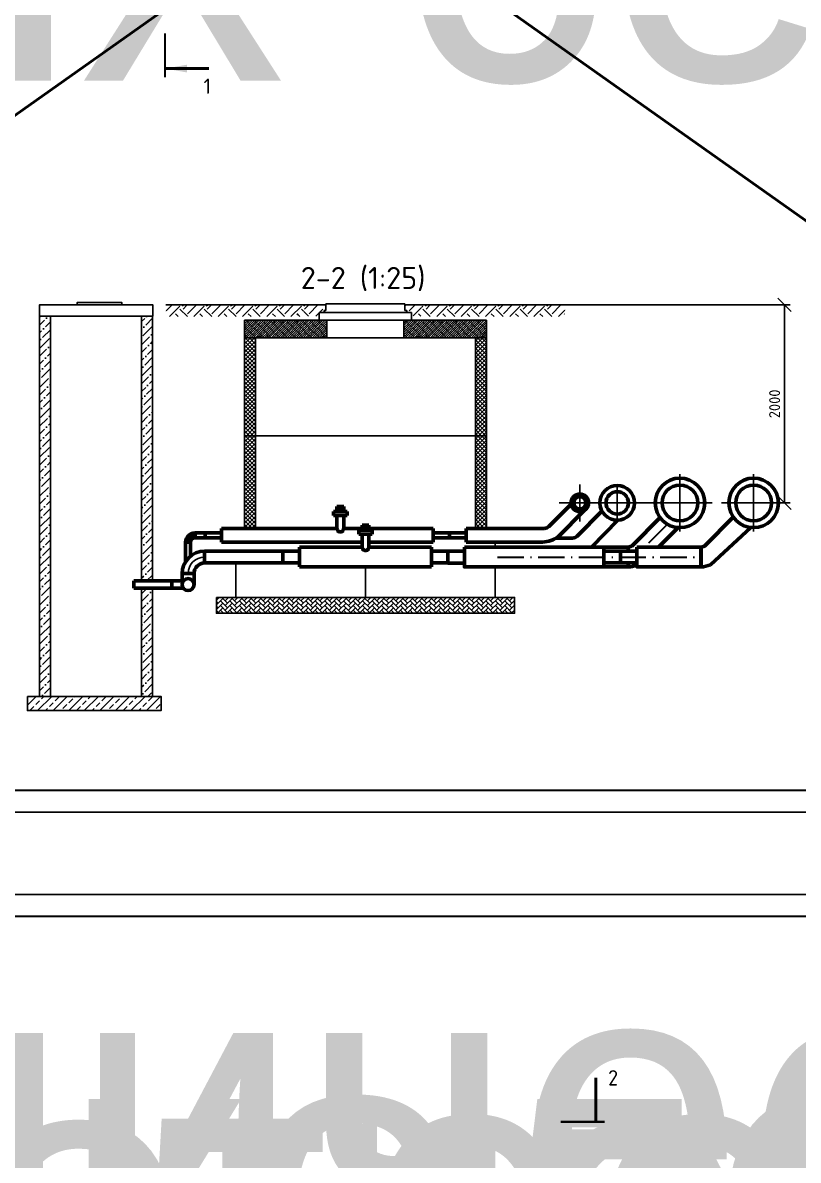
# Model space of a CAD drawing. Header units: metres. Extents: x 1981 to 7362, y 1229 to 3678.
# Drawn here: x 4313.4 to 4489.7, y 2326.5 to 2585 of the extents above; entities that cross this region are included whole.
import ezdxf
from ezdxf.enums import TextEntityAlignment as Align

# ---------------------------------------------------------------- set-up
doc = ezdxf.new("R2018")
doc.units = ezdxf.units.M
doc.linetypes.add('ACAD_ISO10W100', pattern=[18.5, 12, -3, 0.5, -3])
doc.layers.add('Основной', color=255, linetype='Continuous', lineweight=50)
doc.layers.add('Форматы', color=7, linetype='Continuous')
doc.styles.add('-ISOCPEUR-', font='isocpeur.ttf')
doc.styles.add('GOST', font='GOST.shx', dxfattribs={"oblique": 15})
doc.styles.add('GOST-2.304_Type-B', font='GOST Common.ttf')
doc.styles.get("Standard").update_dxf_attribs({"font": 'GOST Common.ttf'})
doc.dimstyles.new('Копия(2) М 1 к 40', dxfattribs={"dimtxt": 3.5, "dimasz": 3, "dimexe": 1.25, "dimexo": 0, "dimgap": 1, "dimtad": 1, "dimdec": 0, "dimlfac": 40, "dimzin": 0, "dimdsep": 46, "dimtxsty": 'GOST', "dimblk": 'OBLIQUE', "dimcen": 5, "dimclrd": 256, "dimclre": 256, "dimclrt": 256, "dimazin": 2, "dimtfac": 1, "dimtdec": 0, "dimtmove": 0, "dimatfit": 3, "dimldrblk": 'NONE', "dimfxl": 1.25, "dimtolj": 1, "dimtzin": 0, "dimlwd": -1, "dimlwe": -1, "dimarcsym": 2})
pattern_1 = [(45, (-79335.3283, 367362.875), (0, 5.52427173), [3.90625, -3.90625]), (45, (-79336.364, 367363.911), (0, 5.52427173), [3.90625, -3.90625]), (45, (-79337.4, 367364.9467), (0, 5.52427173), [3.90625, -3.90625]), (135, (-79337.4, 367365.6373), (-5.52427173, 6e-16), [3.90625, -3.90625]), (135, (-79336.364, 367366.673), (-5.52427173, 6e-16), [3.90625, -3.90625]), (135, (-79335.3283, 367367.709), (-5.52427173, 6e-16), [3.90625, -3.90625])]

# ---------------------------------------------------------------- blocks, each defined once
blk = doc.blocks.new('*U143')
at = {"style": 'GOST-2.304_Type-B'}
blk.add_attdef('РАЗРАБОТАЛ', text='', height=2.5, dxfattribs=at).set_placement((250.5, -264.22), align=Align.MIDDLE_LEFT)
at = {"style": 'GOST-2.304_Type-B', "flags": 8}
for tag, height, p in [('ДАТА', 2.5, (290.07, -264.4)), ('ЛИСТ', 3, (386.39, -271.92)), ('ЛИСТОВ', 3, (403.89, -271.92)), ('ФОРМАТ', 3, (380.97, -294.75))]:
    blk.add_attdef(tag, text='', height=height, dxfattribs=at).set_placement(p, align=Align.MIDDLE_CENTER)
at = {"style": 'GOST-2.304_Type-B'}
blk.add_attdef('ПРОВЕРИЛ', (250.75, -270.73), '', height=2.5, dxfattribs=at)
at = {"lineweight": 30, "flags": 104}
for tag, p in [('ТЕПЛОВЫЕ_СЕТИ', (330, -269.5)), ('ИМЯ_ЧЕРТЕЖА', (330, -284.5))]:
    blk.add_attdef(tag, text='', height=3, dxfattribs=at).set_placement(p, align=Align.MIDDLE_CENTER)
blk = doc.blocks.new('*U145')
blk.add_lwpolyline([(0, 123), (594, 123), (594, -297), (0, -297)], close=True)
at = {"const_width": 0.5}
blk.add_lwpolyline([(20, 118), (589, 118), (589, -292), (20, -292)], close=True, dxfattribs=at)
at = {"style": 'GOST-2.304_Type-B'}
blk.add_attdef('РАЗРАБОТАЛ', text='', height=2.5, dxfattribs=at).set_placement((424.5, -264.22), align=Align.MIDDLE_LEFT)
at = {"style": 'GOST-2.304_Type-B', "flags": 8}
for tag, height, p in [('ДАТА', 2.5, (464.07, -264.4)), ('ЛИСТ', 3, (560.39, -271.92)), ('ЛИСТОВ', 3, (577.89, -271.92)), ('ФОРМАТ', 3, (554.97, -294.75))]:
    blk.add_attdef(tag, text='', height=height, dxfattribs=at).set_placement(p, align=Align.MIDDLE_CENTER)
at = {"style": 'GOST-2.304_Type-B'}
blk.add_attdef('ПРОВЕРИЛ', (424.75, -270.73), '', height=2.5, dxfattribs=at)
at = {"lineweight": 30, "flags": 104}
for tag, p in [('ТЕПЛОВЫЕ_СЕТИ', (504, -269.5)), ('ИМЯ_ЧЕРТЕЖА', (504, -284.5))]:
    blk.add_attdef(tag, text='', height=3, dxfattribs=at).set_placement(p, align=Align.MIDDLE_CENTER)
blk = doc.blocks.new('_Oblique')
at = {"color": 0, "linetype": 'ByBlock', "lineweight": -2}
blk.add_line((-0.5, -0.5), (0.5, 0.5), dxfattribs=at)
blk = doc.blocks.new('*D132')
at = {"transparency": 16777216}
for p, q in [((4436.67, 2520.93), (4487.79, 2520.93)), ((4486.54, 2475.93), (4486.54, 2520.93)), ((4479.52, 2475.93), (4487.79, 2475.93))]:
    blk.add_line(p, q, dxfattribs=at)
at = {"layer": 'Defpoints', "color": 0, "lineweight": 50, "transparency": 16777216}
for p in [(4436.67, 2520.93), (4486.54, 2520.93), (4479.52, 2475.93)]:
    blk.add_point(p, dxfattribs=at)
at = {"transparency": 16777216, "xscale": 3, "yscale": 3, "zscale": 3}
for p, rotation in [((4486.54, 2520.93), 90), ((4486.54, 2475.93), 270)]:
    blk.add_blockref('_Oblique', p, dxfattribs=dict(at, rotation=rotation))
at = {"lineweight": 35, "transparency": 16777216, "insert": (4484.29, 2498.43), "char_height": 2.5, "attachment_point": 5, "rotation": 90}
blk.add_mtext('\\A1;2000', dxfattribs=at)
blk = doc.blocks.new('_None')
blk = doc.blocks.new('*U163')
at = {"style": 'GOST-2.304_Type-B'}
blk.add_attdef('РАЗРАБОТАЛ', text='', height=2.5, dxfattribs=at).set_placement((250.5, -264.22), align=Align.MIDDLE_LEFT)
at = {"style": 'GOST-2.304_Type-B', "flags": 8}
for tag, height, p in [('ДАТА', 2.5, (290.07, -264.4)), ('ЛИСТ', 3, (386.39, -271.92)), ('ЛИСТОВ', 3, (403.89, -271.92)), ('ФОРМАТ', 3, (380.97, -294.75))]:
    blk.add_attdef(tag, text='', height=height, dxfattribs=at).set_placement(p, align=Align.MIDDLE_CENTER)
at = {"style": 'GOST-2.304_Type-B'}
blk.add_attdef('ПРОВЕРИЛ', (250.75, -270.73), '', height=2.5, dxfattribs=at)
at = {"lineweight": 30, "flags": 104}
for tag, p in [('ТЕПЛОВЫЕ_СЕТИ', (330, -269.5)), ('ИМЯ_ЧЕРТЕЖА', (330, -284.5))]:
    blk.add_attdef(tag, text='', height=3, dxfattribs=at).set_placement(p, align=Align.MIDDLE_CENTER)
blk = doc.blocks.new('*U142')
at = {"style": 'GOST-2.304_Type-B'}
blk.add_attdef('РАЗРАБОТАЛ', text='', height=2.5, dxfattribs=at).set_placement((40.5, -264.22), align=Align.MIDDLE_LEFT)
at = {"style": 'GOST-2.304_Type-B', "flags": 8}
for tag, height, p in [('ДАТА', 2.5, (80.07, -264.4)), ('ЛИСТ', 3, (176.39, -271.92)), ('ЛИСТОВ', 3, (193.89, -271.92)), ('ФОРМАТ', 3, (170.97, -294.75))]:
    blk.add_attdef(tag, text='', height=height, dxfattribs=at).set_placement(p, align=Align.MIDDLE_CENTER)
at = {"style": 'GOST-2.304_Type-B'}
blk.add_attdef('ПРОВЕРИЛ', (40.75, -270.73), '', height=2.5, dxfattribs=at)
at = {"lineweight": 30, "flags": 104}
for tag, p in [('ТЕПЛОВЫЕ_СЕТИ', (120, -269.5)), ('ИМЯ_ЧЕРТЕЖА', (120, -284.5))]:
    blk.add_attdef(tag, text='', height=3, dxfattribs=at).set_placement(p, align=Align.MIDDLE_CENTER)

msp = doc.modelspace()

# ---------------------------------------------------------------- hatches: boundary and pattern name
h = msp.add_hatch()
h.set_pattern_fill('EARTH', color=256, scale=15.625, angle=45, style=0)
h.set_pattern_definition(pattern_1)
h.paths.add_polyline_path([(4345.853, 2520.634), (4345.936, 2520.505), (4346.007, 2518.324), (4345.909, 2518.496)])
h.paths.add_polyline_path([(4350.563, 2520.775), (4345.879, 2520.765), (4345.909, 2518.297), (4350.563, 2518.256)])
h.paths.add_polyline_path([(4379.361, 2520.843), (4350.563, 2520.843), (4350.563, 2518.256), (4375.296, 2518.256)])
h.paths.add_polyline_path([(4382.286, 2520.927), (4379.714, 2520.927), (4375.296, 2518.256), (4380.413, 2518.397)])
h = msp.add_hatch()
h.set_pattern_fill('EARTH', color=256, scale=15.625, angle=45, style=0)
h.set_pattern_definition(pattern_1)
h.paths.add_polyline_path([(4436.685, 2520.634), (4436.602, 2520.505), (4436.532, 2518.324), (4436.63, 2518.496)])
h.paths.add_polyline_path([(4431.975, 2520.775), (4436.66, 2520.765), (4436.63, 2518.297), (4431.975, 2518.256)])
h.paths.add_polyline_path([(4403.178, 2520.843), (4431.975, 2520.843), (4431.975, 2518.256), (4407.243, 2518.256)])
h.paths.add_polyline_path([(4400.253, 2520.927), (4402.825, 2520.927), (4407.243, 2518.256), (4402.126, 2518.397)])
h = msp.add_hatch()
h.set_pattern_fill('ANSI36', color=256, scale=0.39375)
h.set_pattern_definition([(45, (504.9797, 6477.9682), (0.66299547, 2.4309834), [3.12539063, -0.62507813, 0, -0.62507813])])
h.paths.add_polyline_path([(4317.166, 2431.929), (4319.666, 2431.929), (4319.666, 2518.385), (4317.166, 2518.385)])
h = msp.add_hatch()
h.set_pattern_fill('ANSI36', color=256, scale=0.39375)
h.set_pattern_definition([(45, (533.0641, 6497.8073), (0.66299547, 2.4309834), [3.12539063, -0.62507813, 0, -0.62507813])])
h.paths.add_polyline_path([(4342.883, 2518.385), (4340.383, 2518.385), (4340.383, 2474.584), (4342.883, 2474.584)])
h.paths.add_polyline_path([(4340.383, 2458.177), (4342.883, 2458.177), (4342.884, 2474.584), (4340.384, 2474.584)])
h.paths.add_polyline_path([(4342.883, 2456.552), (4340.383, 2456.552), (4340.383, 2431.929), (4342.883, 2431.929)])
h = msp.add_hatch()
h.set_pattern_fill('ANSI35', scale=0.115)
h.set_pattern_definition([(45, (1154.49965, 1906.2258), (-0.51636473, 0.51636473), []), (45, (1155.016, 1906.2258), (-0.51636473, 0.51636473), [0.9128125, -0.1825625, 0, -0.1825625])])
h.paths.add_polyline_path([(4382.519, 2517.427), (4380.769, 2517.427), (4363.769, 2517.427), (4363.769, 2513.427), (4382.519, 2513.427)])
h.paths.add_polyline_path([(4418.769, 2517.427), (4400.019, 2517.427), (4400.019, 2513.427), (4418.769, 2513.427)])
h = msp.add_hatch()
h.set_pattern_fill('ANSI37', scale=0.20625)
h.set_pattern_definition([(45, (1198.2469, 1921.05764), (-0.46304446, 0.46304446), []), (135, (1198.2469, 1921.05764), (-0.46304446, -0.46304446), [])])
h.paths.add_polyline_path([(4363.769, 2491.177), (4366.269, 2491.177), (4366.269, 2513.427), (4363.769, 2513.427)])
h.paths.add_polyline_path([(4416.269, 2491.177), (4418.769, 2491.177), (4418.769, 2513.427), (4416.269, 2513.427)])
h = msp.add_hatch()
h.set_pattern_fill('ANSI37', scale=0.20625)
h.set_pattern_definition([(45, (1198.2469, 1898.80764), (-0.46304446, 0.46304446), []), (135, (1198.2469, 1898.80764), (-0.46304446, -0.46304446), [])])
h.paths.add_polyline_path([(4416.269, 2470.103), (4418.769, 2470.104), (4418.769, 2491.177), (4416.269, 2491.177)])
h.paths.add_polyline_path([(4363.769, 2470.102), (4366.269, 2470.101), (4366.269, 2491.177), (4363.769, 2491.177)])
h = msp.add_hatch()
h.set_pattern_fill('AR-HBONE', scale=0.0075)
h.set_pattern_definition([(45, (1154.49965, 1906.2258), (0, 1.07763073), [2.286, -0.762]), (135, (1155.0385, 1906.7646), (1e-16, 1.07763073), [2.286, -0.762])])
h.paths.add_polyline_path([(4425.168, 2454.427), (4357.371, 2454.427), (4357.371, 2450.831), (4425.168, 2450.831)])
h = msp.add_hatch()
h.set_pattern_fill('ANSI33', color=256, scale=0.39375)
h.set_pattern_definition([(45, (504.9797, 6459.7536), (-1.7679879, 1.7679879), []), (45, (506.7476, 6459.7536), (-1.7679879, 1.7679879), [1.25015625, -0.6250781])])
h.paths.add_polyline_path([(4314.408, 2431.929), (4314.408, 2428.72), (4344.826, 2428.72), (4344.826, 2431.929)])
at = {"layer": 'Основной'}
for points in [[(4345.698, 2574.63), (4350.698, 2575.511), (4350.698, 2573.748)], [(4443.655, 2335.254), (4442.774, 2340.254), (4444.537, 2340.254)]]:
    msp.add_hatch(color=256, dxfattribs=at).paths.add_polyline_path(points, flags=0)

# ---------------------------------------------------------------- linework, layer by layer
at = {"color": 0, "linetype": 'ByBlock'}
for p, q in [((4382.286, 2520.927), (4345.873, 2520.927)), ((4400.253, 2520.927), (4436.666, 2520.927)), ((4319.666, 2518.385), (4340.383, 2518.385))]:
    msp.add_line(p, q, dxfattribs=at)
at = {"color": 7}
for p, q in [((4382.286, 2519.677), (4382.286, 2521.177)), ((4382.286, 2521.177), (4400.253, 2521.177)), ((4400.253, 2519.677), (4400.253, 2521.177)), ((4381.894, 2519.177), (4381.894, 2519.677)), ((4381.894, 2519.677), (4382.286, 2519.677)), ((4382.519, 2519.177), (4381.894, 2519.177)), ((4382.519, 2519.177), (4400.019, 2519.177)), ((4400.019, 2519.177), (4400.644, 2519.177)), ((4400.644, 2519.677), (4400.253, 2519.677)), ((4400.644, 2519.177), (4400.644, 2519.677)), ((4382.519, 2517.427), (4400.019, 2517.427)), ((4363.769, 2513.427), (4418.769, 2513.427)), ((4363.769, 2513.427), (4363.769, 2491.177)), ((4366.269, 2513.427), (4366.269, 2491.177)), ((4416.269, 2513.427), (4416.269, 2491.177)), ((4418.769, 2513.427), (4418.769, 2491.177)), ((4363.769, 2491.177), (4418.769, 2491.177)), ((4363.769, 2491.177), (4418.769, 2491.177)), ((4363.769, 2491.177), (4363.769, 2470.102)), ((4366.269, 2491.177), (4366.269, 2470.101)), ((4416.269, 2491.177), (4416.269, 2470.103)), ((4418.769, 2491.177), (4418.769, 2470.104))]:
    msp.add_line(p, q, dxfattribs=at)
at = {"color": 3, "ltscale": 0.5}
for p, q in [((4462.767, 2482.417), (4462.767, 2469.438)), ((4479.516, 2482.417), (4479.516, 2469.438)), ((4440.016, 2480.127), (4440.016, 2471.728)), ((4448.517, 2480.127), (4448.517, 2471.728)), ((4435.276, 2475.927), (4444.759, 2475.927)), ((4440.853, 2475.927), (4455.506, 2475.927)), ((4443.777, 2475.927), (4453.26, 2475.927)), ((4455.441, 2475.927), (4470.094, 2475.927)), ((4472.189, 2475.927), (4486.842, 2475.927))]:
    msp.add_line(p, q, dxfattribs=at)
at = {"color": 6, "lineweight": 60}
for p, q in [((4384.797, 2473.986), (4384.797, 2475.099)), ((4385.561, 2475.099), (4384.797, 2475.099)), ((4385.179, 2475.099), (4385.179, 2473.986)), ((4386.324, 2475.099), (4385.561, 2475.099)), ((4385.942, 2475.099), (4385.942, 2473.986)), ((4386.324, 2473.986), (4386.324, 2475.099)), ((4432.998, 2470.554), (4438.035, 2475.652)), ((4435.081, 2468.216), (4440.956, 2474.162)), ((4385.561, 2473.986), (4384.033, 2473.986)), ((4384.033, 2473.986), (4384.033, 2473.031)), ((4384.033, 2473.031), (4387.088, 2473.031)), ((4384.797, 2473.031), (4384.797, 2470.099)), ((4387.088, 2473.986), (4385.561, 2473.986)), ((4386.324, 2473.031), (4386.324, 2470.099)), ((4387.088, 2473.031), (4387.088, 2473.986)), ((4358.56, 2469.102), (4354.81, 2469.102)), ((4354.81, 2469.102), (4354.81, 2467.977)), ((4384.795, 2470.099), (4358.56, 2470.102)), ((4358.56, 2470.096), (4358.56, 2466.974)), ((4390.506, 2470.098), (4386.324, 2470.099)), ((4406.644, 2470.096), (4392.033, 2470.098)), ((4406.644, 2470.096), (4406.644, 2466.974)), ((4406.644, 2469.102), (4410.394, 2469.102)), ((4414.144, 2469.102), (4410.394, 2469.102)), ((4410.394, 2469.102), (4410.394, 2467.977)), ((4410.394, 2469.102), (4410.394, 2467.977)), ((4414.144, 2470.102), (4431.939, 2470.11)), ((4414.144, 2470.102), (4414.144, 2466.986)), ((4354.81, 2467.977), (4358.56, 2467.977)), ((4390.506, 2466.974), (4358.56, 2466.974)), ((4406.644, 2466.974), (4392.033, 2466.974)), ((4410.394, 2467.977), (4406.644, 2467.977)), ((4410.394, 2467.977), (4414.144, 2467.977)), ((4414.144, 2466.986), (4431.555, 2466.998))]:
    msp.add_line(p, q, dxfattribs=at)
at = {"color": 4, "lineweight": 60}
for p, q in [((4439.432, 2468.371), (4445.019, 2474.02)), ((4442.626, 2465.865), (4448.644, 2471.994)), ((4434.625, 2467.927), (4438.374, 2467.927))]:
    msp.add_line(p, q, dxfattribs=at)
at = {"color": 5, "lineweight": 60}
for p, q in [((4458.18, 2472.51), (4452.031, 2466.309)), ((4391.269, 2469.751), (4389.742, 2469.751)), ((4389.742, 2469.751), (4389.742, 2468.797)), ((4390.506, 2469.751), (4390.506, 2470.865)), ((4391.269, 2470.865), (4390.506, 2470.865)), ((4390.888, 2470.865), (4390.888, 2469.751)), ((4392.033, 2470.865), (4391.269, 2470.865)), ((4392.797, 2469.751), (4391.269, 2469.751)), ((4391.651, 2470.865), (4391.651, 2469.751)), ((4392.033, 2469.751), (4392.033, 2470.865)), ((4392.797, 2468.797), (4392.797, 2469.751)), ((4462.336, 2470.311), (4457.928, 2465.865)), ((4389.742, 2468.797), (4392.797, 2468.797)), ((4390.506, 2468.797), (4390.506, 2465.865)), ((4392.033, 2468.797), (4392.033, 2465.865)), ((4372.519, 2464.965), (4354.71, 2464.965)), ((4354.71, 2462.265), (4354.71, 2464.965)), ((4372.519, 2464.965), (4372.519, 2462.265)), ((4372.519, 2464.965), (4372.519, 2462.265)), ((4376.269, 2464.965), (4372.519, 2464.965)), ((4372.519, 2464.965), (4372.519, 2462.265)), ((4372.519, 2464.965), (4372.519, 2462.265)), ((4372.519, 2462.265), (4372.519, 2464.965)), ((4376.269, 2465.865), (4376.269, 2461.365)), ((4390.506, 2465.865), (4376.269, 2465.865)), ((4406.269, 2465.865), (4392.033, 2465.865)), ((4406.269, 2465.865), (4406.269, 2461.365)), ((4406.269, 2464.965), (4410.019, 2464.965)), ((4445.468, 2465.865), (4450.992, 2465.865)), ((4450.976, 2464.965), (4450.973, 2465.865)), ((4372.519, 2462.265), (4354.71, 2462.265)), ((4372.519, 2462.265), (4376.269, 2462.265)), ((4406.269, 2461.365), (4376.269, 2461.365)), ((4410.019, 2462.265), (4406.269, 2462.265)), ((4445.468, 2461.365), (4450.992, 2461.365)), ((4450.992, 2461.365), (4450.988, 2462.265)), ((4349.61, 2459.865), (4352.31, 2459.865)), ((4349.61, 2459.865), (4349.61, 2458.177)), ((4352.31, 2459.865), (4352.31, 2457.365)), ((4347.252, 2458.177), (4338.645, 2458.177)), ((4338.645, 2458.177), (4338.645, 2456.552)), ((4347.252, 2456.552), (4338.645, 2456.552)), ((4347.252, 2458.177), (4347.252, 2456.552)), ((4347.252, 2458.177), (4349.882, 2458.177)), ((4347.252, 2456.552), (4349.882, 2456.552))]:
    msp.add_line(p, q, dxfattribs=at)
at = {"lineweight": 60}
for p, q in [((4474.731, 2472.51), (4468.583, 2466.309)), ((4478.887, 2470.311), (4469.697, 2461.849)), ((4452.948, 2465.865), (4467.543, 2465.865)), ((4467.543, 2461.365), (4467.543, 2465.865)), ((4452.948, 2461.365), (4467.543, 2461.365))]:
    msp.add_line(p, q, dxfattribs=at)
at = {"color": 3, "linetype": 'ACAD_ISO10W100', "lineweight": 35, "ltscale": 0.5}
for p, q in [((4459.881, 2471.03), (4454.76, 2465.865)), ((4421.298, 2463.615), (4467.562, 2463.615))]:
    msp.add_line(p, q, dxfattribs=at)
at = {"lineweight": 50}
for points in [[(4087.543, 2825.599), (4681.543, 2405.599)], [(4681.543, 2825.599), (4087.543, 2405.599)]]:
    msp.add_lwpolyline(points, dxfattribs=at)
at = {"color": 0, "linetype": 'ByBlock'}
for points in [[(4317.166, 2518.385), (4342.937, 2518.385), (4342.937, 2520.927), (4317.166, 2520.927)], [(4325.714, 2520.927), (4335.896, 2520.927), (4335.896, 2521.43), (4325.714, 2521.43)], [(4317.166, 2518.385), (4319.666, 2518.385), (4319.666, 2431.929), (4317.166, 2431.929)], [(4314.408, 2431.929), (4344.826, 2431.929), (4344.826, 2428.72), (4314.408, 2428.72)]]:
    msp.add_lwpolyline(points, close=True, dxfattribs=at)
for points in [[(4340.383, 2458.177), (4340.383, 2518.385), (4342.883, 2518.385), (4342.883, 2458.177)], [(4342.883, 2456.552), (4342.883, 2431.929), (4340.383, 2431.929), (4340.383, 2456.552)]]:
    msp.add_lwpolyline(points, dxfattribs=at)
at = {"color": 7}
for points in [[(4401.769, 2519.177), (4380.769, 2519.177), (4380.769, 2517.427), (4401.769, 2517.427)], [(4363.769, 2517.427), (4418.769, 2517.427), (4418.769, 2513.427), (4363.769, 2513.427)], [(4382.519, 2513.427), (4400.019, 2513.427), (4400.019, 2517.427), (4382.519, 2517.427)], [(4357.371, 2454.427), (4425.168, 2454.427), (4425.168, 2450.831), (4357.371, 2450.831)]]:
    msp.add_lwpolyline(points, close=True, dxfattribs=at)
at = {"color": 6, "lineweight": 60}
msp.add_lwpolyline([(4352.523, 2469.102), (4354.81, 2469.102), (4354.81, 2467.977), (4352.523, 2467.977)], close=True, dxfattribs=at)
msp.add_lwpolyline([(4350.398, 2462.588), (4350.398, 2466.977), (4351.523, 2466.977), (4351.523, 2463.846)], dxfattribs=at)
at = {"color": 7}
for points in [[(4420.769, 2466.99), (4420.769, 2465.864)], [(4391.269, 2461.365), (4391.269, 2454.427), (4361.769, 2454.427), (4361.769, 2462.265)], [(4420.769, 2461.365), (4420.769, 2454.427), (4391.269, 2454.427), (4391.269, 2461.365)]]:
    msp.add_lwpolyline(points, dxfattribs=at)
at = {"lineweight": 60}
for points in [[(4410.017, 2464.963), (4413.767, 2464.963), (4413.767, 2462.263), (4410.017, 2462.263)], [(4413.767, 2465.863), (4445.468, 2465.865), (4445.468, 2461.365), (4413.767, 2461.363)], [(4449.218, 2464.965), (4445.468, 2464.965), (4445.468, 2462.265), (4449.218, 2462.265)], [(4449.218, 2464.965), (4452.968, 2464.965), (4452.968, 2462.265), (4449.218, 2462.265)], [(4452.968, 2465.865), (4467.562, 2465.865), (4467.562, 2461.365), (4452.968, 2461.365)]]:
    msp.add_lwpolyline(points, close=True, dxfattribs=at)
at = {"color": 4, "lineweight": 60}
for radius in [3.938, 2.538]:
    msp.add_circle((4448.516, 2475.927), radius, dxfattribs=at)
at = {"color": 5, "lineweight": 60}
for centre, radius in [((4462.766, 2475.927), 5.625), ((4462.766, 2475.927), 4.062), ((4350.96, 2457.365), 1.35)]:
    msp.add_circle(centre, radius, dxfattribs=at)
at = {"lineweight": 60}
for radius in [5.625, 4.062]:
    msp.add_circle((4479.516, 2475.927), radius, dxfattribs=at)
at = {"color": 6, "lineweight": 60}
for radius in [2, 1.375]:
    msp.add_circle((4440.016, 2475.927), radius, dxfattribs=at)
for centre, radius, start, end in [((4352.523, 2466.977), 2.125, 90, 180), ((4385.561, 2470.096), 0.764, 179.7275, 0.2725), ((4431.9, 2471.689), 1.579, 271.43253, 314.05879), ((4352.523, 2466.977), 1.563, 90, 180), ((4352.523, 2466.977), 1, 90, 180), ((4431.115, 2473.987), 7.003, 273.60635, 304.50033)]:
    msp.add_arc(centre, radius, start, end, dxfattribs=at)
at = {"color": 4, "lineweight": 60}
msp.add_arc((4438.334, 2469.506), 1.579, 271.43253, 314.05879, dxfattribs=at)
at = {"color": 5, "lineweight": 60}
for centre, radius, start, end in [((4450.933, 2467.444), 1.579, 271.43253, 314.05879), ((4354.71, 2459.865), 5.1, 90, 180), ((4391.269, 2465.861), 0.764, 179.7275, 0.2725), ((4354.71, 2459.865), 2.4, 90, 180), ((4450.551, 2468.354), 7.003, 273.60635, 290.18473)]:
    msp.add_arc(centre, radius, start, end, dxfattribs=at)
at = {"lineweight": 60}
for centre, radius, start, end in [((4467.484, 2467.444), 1.579, 271.43253, 314.05879), ((4467.103, 2468.354), 7.003, 273.60635, 291.7411)]:
    msp.add_arc(centre, radius, start, end, dxfattribs=at)
at = {"color": 3, "ltscale": 0.5}
msp.add_arc((4354.71, 2459.865), 3.75, 90, 180, dxfattribs=at)
at = {"layer": 'Основной'}
for p, q in [((4345.698, 2574.63), (4355.698, 2574.63)), ((4443.655, 2335.254), (4443.655, 2345.254))]:
    msp.add_line(p, q, dxfattribs=at)
for points in [[(4345.698, 2582.63, 0.5, 0.5, 0), (4345.698, 2572.63, 0.5, 0.5, 0)], [(4435.655, 2335.254, 0.5, 0.5, 0), (4445.655, 2335.254, 0.5, 0.5, 0)]]:
    msp.add_lwpolyline(points, format="xyseb", dxfattribs=at)

# ---------------------------------------------------------------- block references
at = {"layer": 'Форматы'}
ref = msp.add_blockref('*U142', (2520.198, 2911.419), dxfattribs=at)
lines = msp.add_mtext('Тепломеханические решения тепловых сетей', dxfattribs={"layer": '0', "insert": (2640.198, 2641.919), "char_height": 70, "attachment_point": 1})
ref.add_attrib('ТЕПЛОВЫЕ_СЕТИ', '', (2640.198, 2641.919), dxfattribs={"flags": 104}).embed_mtext(lines)
for p in [(4087.543, 2702.599), (4087.543, 2263.953)]:
    msp.add_blockref('*U145', p, dxfattribs=at)
ref = msp.add_blockref('*U163', (3460.879, 2641.227), dxfattribs=at)
lines = msp.add_mtext('Дренажный колодец КД3', dxfattribs={"layer": '0', "insert": (3790.879, 2356.727), "char_height": 70, "attachment_point": 1})
ref.add_attrib('ИМЯ_ЧЕРТЕЖА', '', (3790.879, 2356.727), dxfattribs={"flags": 104}).embed_mtext(lines)
lines = msp.add_mtext('Тепломеханические решения тепловых сетей', dxfattribs={"layer": '0', "insert": (3790.879, 2371.727), "char_height": 70, "attachment_point": 1})
ref.add_attrib('ТЕПЛОВЫЕ_СЕТИ', '', (3790.879, 2371.727), dxfattribs={"flags": 104}).embed_mtext(lines)
ref = msp.add_blockref('*U143', (3013.291, 2620.512), dxfattribs=at)
lines = msp.add_mtext('План теплотрассы М1:500;\\PРазрез 1-1 М1:20; К1 (М1:50)', dxfattribs={"layer": '0', "insert": (3343.291, 2336.012), "char_height": 70, "attachment_point": 1})
ref.add_attrib('ИМЯ_ЧЕРТЕЖА', '', (3343.291, 2336.012), dxfattribs={"flags": 104}).embed_mtext(lines)
lines = msp.add_mtext('Тепломеханические решения тепловых сетей', dxfattribs={"layer": '0', "insert": (3343.291, 2351.012), "char_height": 70, "attachment_point": 1})
ref.add_attrib('ТЕПЛОВЫЕ_СЕТИ', '', (3343.291, 2351.012), dxfattribs={"flags": 104}).embed_mtext(lines)

# ---------------------------------------------------------------- texts
at = {"style": '-ISOCPEUR-'}
msp.add_text('2-2 (1:25)', height=5, dxfattribs=at).set_placement((4390.739, 2527.046), align=Align.MIDDLE_CENTER)
at = {"layer": 'Основной', "style": 'GOST-2.304_Type-B'}
for s, p in [('1', (4354.473, 2568.88)), ('2', (4446.43, 2343.504))]:
    msp.add_text(s, height=3.5, dxfattribs=at).set_placement(p)

# ---------------------------------------------------------------- dimensions: what is measured, and where the dimension line sits
at = {"color": 18, "lineweight": 35, "true_color": 0x000000}
dim = msp.add_linear_dim(base=(4486.536, 2520.927), p1=(4479.516, 2475.927), p2=(4436.666, 2520.927), angle=90, text='2000', dimstyle='Копия(2) М 1 к 40', override={"dimtxt": 2.5, "dimtxsty": 'Standard'}, dxfattribs=at)
dim.commit()
dim.dimension.update_dxf_attribs({"geometry": '*D132', "text_midpoint": (4486.536, 2498.427), "dimtype": 160})

doc.saveas('drawing.dxf')
